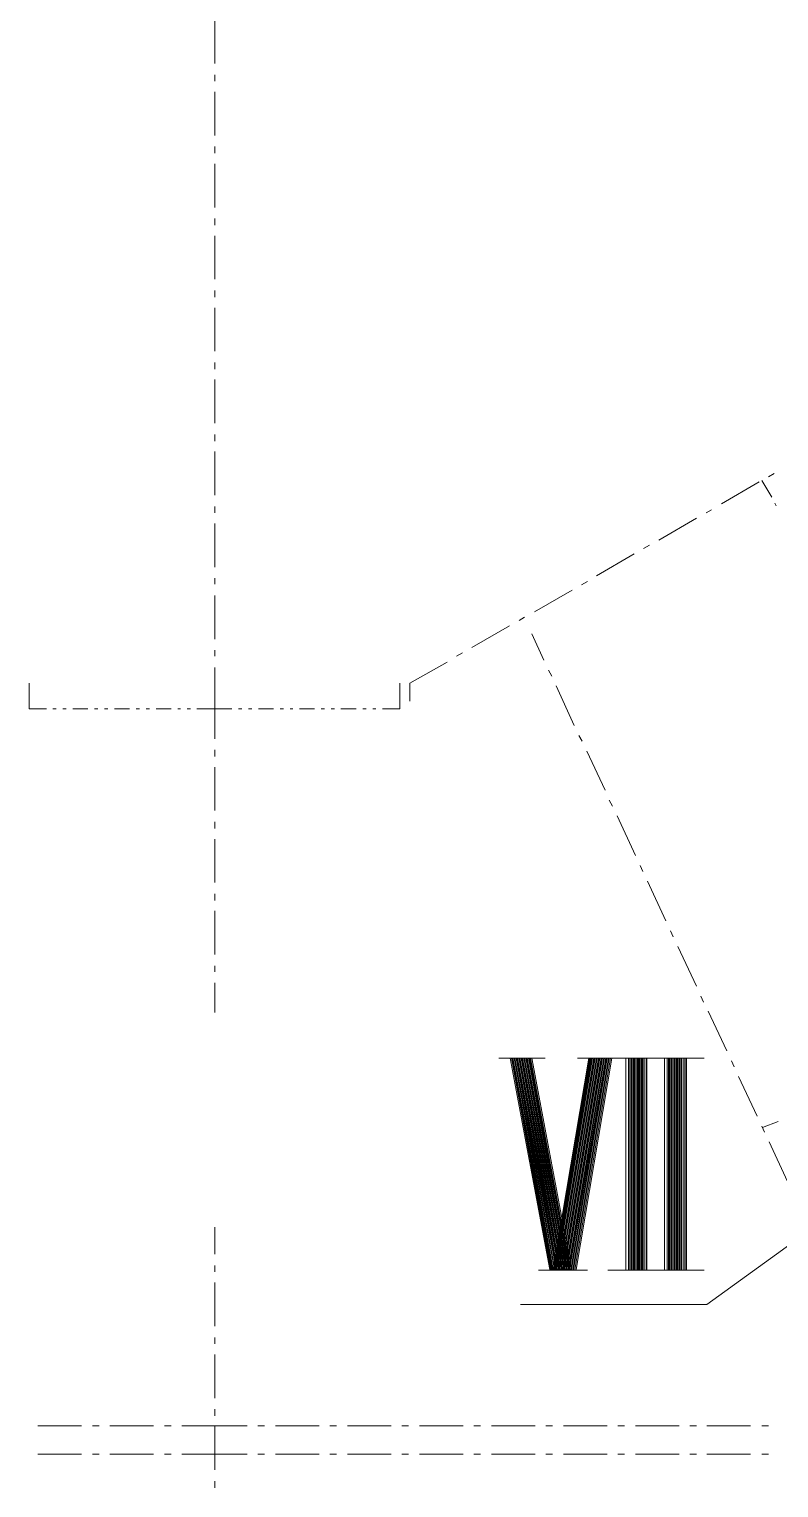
# Model space of a CAD drawing. Header units: millimetres. Extents: x 0 to 588, y 0 to 874.
# Drawn here: x 120.97 to 144.99, y 179.22 to 226 of the extents above; entities that cross this region are included whole.
import ezdxf

# ---------------------------------------------------------------- set-up
doc = ezdxf.new("R2010")
doc.units = ezdxf.units.MM
doc.layers.get('0').update_dxf_attribs({"lineweight": 18})

msp = doc.modelspace()

# ---------------------------------------------------------------- linework, layer by layer
at = {"color": 0, "lineweight": 0}
for points in [[(126.915, 224.896), (126.915, 226.293)], [(126.915, 224.324), (126.915, 224.536)], [(126.915, 222.589), (126.915, 223.986)], [(126.915, 222.017), (126.915, 222.229)], [(126.915, 220.281), (126.915, 221.679)], [(126.915, 219.71), (126.915, 219.922)], [(126.915, 217.974), (126.915, 219.371)], [(126.915, 217.403), (126.915, 217.614)], [(126.915, 215.667), (126.915, 217.064)], [(126.915, 215.096), (126.915, 215.307)], [(126.915, 213.36), (126.915, 214.757)], [(126.915, 212.788), (126.915, 213)], [(126.915, 211.053), (126.915, 212.45)], [(143.15, 210.778), (144.357, 211.476)], [(144.441, 211.518), (144.759, 210.989)], [(144.653, 211.645), (144.844, 211.751)], [(126.915, 210.481), (126.915, 210.693)], [(142.663, 210.481), (142.833, 210.587)], [(144.865, 210.799), (144.907, 210.714)], [(126.915, 208.746), (126.915, 210.143)], [(141.139, 209.613), (142.346, 210.312)], [(139.15, 208.47), (140.356, 209.169)], [(140.653, 209.338), (140.843, 209.444)], [(126.915, 208.195), (126.915, 208.386)], [(138.663, 208.174), (138.853, 208.28)], [(126.915, 206.439), (126.915, 207.835)], [(137.16, 207.306), (138.367, 208.005)], [(135.149, 206.163), (136.356, 206.862)], [(136.673, 207.031), (136.843, 207.137)], [(137.075, 206.608), (137.456, 205.761)], [(126.915, 205.888), (126.915, 206.079)], [(134.662, 205.888), (134.853, 205.994)], [(126.915, 204.195), (126.915, 205.528)], [(133.16, 205.02), (134.366, 205.698)], [(137.605, 205.444), (137.71, 205.253)], [(120.968, 204.195), (120.968, 205.02)], [(132.842, 204.195), (132.842, 205.02)], [(133.16, 204.449), (133.16, 205.02)], [(137.858, 204.936), (138.43, 203.666)], [(121.518, 204.195), (120.968, 204.195)], [(121.835, 204.195), (121.73, 204.195)], [(122.153, 204.195), (122.047, 204.195)], [(122.851, 204.195), (122.365, 204.195)], [(123.169, 204.195), (123.063, 204.195)], [(123.486, 204.195), (123.38, 204.195)], [(124.185, 204.195), (123.698, 204.195)], [(124.502, 204.195), (124.397, 204.195)], [(124.82, 204.195), (124.714, 204.195)], [(125.518, 204.195), (125.031, 204.195)], [(125.815, 204.195), (125.73, 204.195)], [(126.132, 204.195), (126.026, 204.195)], [(126.915, 204.195), (126.344, 204.195)], [(126.915, 204.195), (127.466, 204.195)], [(126.915, 203.242), (126.915, 204.195)], [(127.677, 204.195), (127.783, 204.195)], [(127.995, 204.195), (128.101, 204.195)], [(128.312, 204.195), (128.799, 204.195)], [(129.011, 204.195), (129.117, 204.195)], [(129.328, 204.195), (129.413, 204.195)], [(129.625, 204.195), (130.112, 204.195)], [(130.323, 204.195), (130.429, 204.195)], [(130.641, 204.195), (130.746, 204.195)], [(130.958, 204.195), (131.445, 204.195)], [(131.657, 204.195), (131.762, 204.195)], [(131.974, 204.195), (132.08, 204.195)], [(132.292, 204.195), (132.842, 204.195)], [(138.578, 203.348), (138.684, 203.158)], [(126.915, 202.671), (126.915, 202.882)], [(138.832, 202.84), (139.425, 201.591)], [(126.915, 200.935), (126.915, 202.332)], [(139.552, 201.274), (139.658, 201.083)], [(139.806, 200.766), (140.399, 199.496)], [(126.915, 200.364), (126.915, 200.575)], [(126.915, 198.628), (126.915, 200.025)], [(140.547, 199.178), (140.631, 198.988)], [(140.78, 198.67), (141.372, 197.4)], [(126.915, 198.056), (126.915, 198.268)], [(126.915, 196.321), (126.915, 197.718)], [(141.52, 197.083), (141.605, 196.892)], [(159.046, 196.935), (142.685, 185.102), (136.715, 185.102)], [(141.753, 196.575), (142.346, 195.305)], [(126.915, 195.77), (126.915, 195.961)], [(126.915, 194.458), (126.915, 195.411)], [(142.494, 194.987), (142.579, 194.797)], [(142.727, 194.5), (143.32, 193.231)], [(136.017, 192.998), (137.499, 192.998)], [(136.377, 192.998), (137.647, 186.224)], [(136.419, 192.998), (137.668, 186.224)], [(136.44, 192.998), (137.689, 186.224)], [(136.44, 192.998), (137.71, 186.224)], [(136.462, 192.998), (137.732, 186.224)], [(136.504, 192.998), (137.753, 186.224)], [(136.504, 192.998), (137.753, 186.224)], [(136.525, 192.998), (137.795, 186.224)], [(136.567, 192.998), (137.816, 186.224)], [(136.589, 192.998), (137.858, 186.224)], [(136.589, 192.998), (137.858, 186.224)], [(136.61, 192.998), (137.88, 186.224)], [(136.61, 192.998), (137.88, 186.224)], [(136.652, 192.998), (137.901, 186.224)], [(136.652, 192.998), (137.901, 186.224)], [(136.652, 192.998), (137.901, 186.224)], [(136.673, 192.998), (137.943, 186.224)], [(136.673, 192.998), (137.943, 186.224)], [(136.694, 192.998), (137.964, 186.224)], [(136.694, 192.998), (137.964, 186.224)], [(136.737, 192.998), (137.986, 186.224)], [(136.737, 192.998), (137.986, 186.224)], [(136.758, 192.998), (138.028, 186.224)], [(136.758, 192.998), (138.028, 186.224)], [(136.758, 192.998), (138.028, 186.224)], [(136.779, 192.998), (138.049, 186.224)], [(136.779, 192.998), (138.049, 186.224)], [(136.821, 192.998), (138.07, 186.224)], [(136.821, 192.998), (138.07, 186.224)], [(136.843, 192.998), (138.113, 186.224)], [(136.885, 192.998), (138.134, 186.224)], [(136.906, 192.998), (138.176, 186.224)], [(136.906, 192.998), (138.176, 186.224)], [(136.927, 192.998), (138.197, 186.224)], [(136.927, 192.998), (138.197, 186.224)], [(136.991, 192.998), (138.261, 186.224)], [(137.012, 192.998), (138.282, 186.224)], [(137.033, 192.998), (138.303, 186.224)], [(137.075, 192.998), (138.345, 186.224)], [(138.896, 192.998), (137.753, 186.224)], [(138.917, 192.998), (137.774, 186.224)], [(138.938, 192.998), (137.795, 186.224)], [(138.938, 192.998), (137.795, 186.224)], [(138.959, 192.998), (137.816, 186.224)], [(138.98, 192.998), (137.837, 186.224)], [(139.001, 192.998), (137.858, 186.224)], [(139.023, 192.998), (137.88, 186.224)], [(139.086, 192.998), (137.943, 186.224)], [(139.086, 192.998), (137.943, 186.224)], [(139.107, 192.998), (137.964, 186.224)], [(139.107, 192.998), (137.964, 186.224)], [(139.15, 192.998), (138.007, 186.224)], [(139.171, 192.998), (138.028, 186.224)], [(139.213, 192.998), (138.07, 186.224)], [(139.213, 192.998), (138.07, 186.224)], [(139.234, 192.998), (138.091, 186.224)], [(139.234, 192.998), (138.091, 186.224)], [(139.256, 192.998), (138.113, 186.224)], [(139.256, 192.998), (138.113, 186.224)], [(139.256, 192.998), (138.113, 186.224)], [(139.298, 192.998), (138.155, 186.224)], [(139.298, 192.998), (138.155, 186.224)], [(139.319, 192.998), (138.176, 186.224)], [(139.319, 192.998), (138.176, 186.224)], [(139.34, 192.998), (138.197, 186.224)], [(139.34, 192.998), (138.197, 186.224)], [(139.382, 192.998), (138.239, 186.224)], [(139.382, 192.998), (138.239, 186.224)], [(139.382, 192.998), (138.239, 186.224)], [(139.404, 192.998), (138.261, 186.224)], [(139.404, 192.998), (138.261, 186.224)], [(139.446, 192.998), (138.282, 186.224)], [(139.446, 192.998), (138.282, 186.224)], [(139.467, 192.998), (138.324, 186.224)], [(139.488, 192.998), (138.345, 186.224)], [(139.531, 192.998), (138.388, 186.224)], [(139.531, 192.998), (138.388, 186.224)], [(139.552, 192.998), (138.409, 186.224)], [(139.594, 192.998), (138.451, 186.224)], [(139.637, 192.998), (138.494, 186.224)], [(138.536, 192.998), (140.081, 192.998)], [(139.51, 192.998), (140.801, 192.998)], [(139.594, 192.998), (140.864, 192.998)], [(139.615, 192.998), (140.906, 192.998)], [(139.658, 192.998), (140.949, 192.998)], [(139.7, 192.998), (140.991, 192.998)], [(139.785, 192.998), (141.076, 192.998)], [(139.848, 192.998), (141.118, 192.998)], [(139.891, 192.998), (141.161, 192.998)], [(139.912, 192.998), (141.182, 192.998)], [(139.954, 192.998), (141.245, 192.998)], [(140.018, 192.998), (141.309, 192.998)], [(140.06, 192.998), (141.33, 192.998)], [(140.081, 192.998), (140.081, 186.203)], [(140.166, 192.998), (140.166, 186.203)], [(140.187, 192.998), (140.187, 186.203)], [(140.229, 192.998), (140.229, 186.203)], [(140.229, 186.203), (140.229, 192.998)], [(140.272, 192.998), (140.272, 186.203)], [(140.293, 186.203), (140.293, 192.998)], [(140.335, 186.203), (140.335, 192.998)], [(140.356, 192.998), (140.356, 186.203)], [(140.377, 186.203), (140.377, 192.998)], [(140.42, 186.203), (140.42, 192.998)], [(140.42, 192.998), (140.42, 186.203)], [(140.462, 192.998), (140.462, 186.203)], [(140.483, 192.998), (140.483, 186.203)], [(140.504, 186.203), (140.504, 192.998)], [(140.525, 192.998), (140.525, 186.203)], [(140.547, 186.203), (140.547, 192.998)], [(140.589, 192.998), (140.589, 186.203)], [(140.589, 186.203), (140.589, 192.998)], [(140.61, 186.203), (140.61, 192.998)], [(140.631, 192.998), (140.631, 186.203)], [(140.674, 186.203), (140.674, 192.998)], [(140.737, 186.203), (140.737, 192.998)], [(140.758, 186.203), (140.758, 192.998)], [(140.758, 192.998), (142.049, 192.998)], [(140.843, 192.998), (142.134, 192.998)], [(140.885, 192.998), (142.177, 192.998)], [(140.928, 192.998), (142.219, 192.998)], [(140.97, 192.998), (142.24, 192.998)], [(141.034, 192.998), (142.325, 192.998)], [(141.097, 192.998), (142.388, 192.998)], [(141.139, 192.998), (142.43, 192.998)], [(141.161, 192.998), (142.452, 192.998)], [(141.224, 192.998), (142.515, 192.998)], [(141.287, 192.998), (142.558, 192.998)], [(141.309, 192.998), (142.6, 192.998)], [(141.33, 192.998), (141.33, 186.203)], [(141.415, 192.998), (141.415, 186.203)], [(141.457, 192.998), (141.457, 186.203)], [(141.478, 186.203), (141.478, 192.998)], [(141.499, 192.998), (141.499, 186.203)], [(141.542, 192.998), (141.542, 186.203)], [(141.563, 186.203), (141.563, 192.998)], [(141.605, 192.998), (141.605, 186.203)], [(141.605, 186.203), (141.605, 192.998)], [(141.647, 186.203), (141.647, 192.998)], [(141.668, 192.998), (141.668, 186.203)], [(141.668, 186.203), (141.668, 192.998)], [(141.711, 192.998), (141.711, 186.203)], [(141.732, 192.998), (141.732, 186.203)], [(141.753, 186.203), (141.753, 192.998)], [(141.796, 192.998), (141.796, 186.203)], [(141.817, 186.203), (141.817, 192.998)], [(141.859, 186.203), (141.859, 192.998)], [(141.859, 192.998), (141.859, 186.203)], [(141.88, 192.998), (141.88, 186.203)], [(141.88, 186.203), (141.88, 192.998)], [(141.944, 186.203), (141.944, 192.998)], [(141.986, 186.203), (141.986, 192.998)], [(142.028, 186.203), (142.028, 192.998)], [(143.468, 192.913), (143.552, 192.722)], [(143.701, 192.405), (144.293, 191.135)], [(144.463, 190.775), (144.97, 190.966)], [(144.441, 190.817), (144.526, 190.627)], [(144.674, 190.31), (145.267, 189.04)], [(126.915, 186.711), (126.915, 187.579)], [(126.915, 186.14), (126.915, 186.351)], [(137.287, 186.203), (138.853, 186.203)], [(139.51, 186.203), (140.801, 186.203)], [(139.594, 186.203), (140.864, 186.203)], [(139.615, 186.203), (140.906, 186.203)], [(139.658, 186.203), (140.949, 186.203)], [(139.7, 186.203), (140.991, 186.203)], [(139.785, 186.203), (141.076, 186.203)], [(139.848, 186.203), (141.118, 186.203)], [(139.891, 186.203), (141.161, 186.203)], [(139.912, 186.203), (141.182, 186.203)], [(139.954, 186.203), (141.245, 186.203)], [(140.018, 186.203), (141.309, 186.203)], [(140.06, 186.203), (141.33, 186.203)], [(140.758, 186.203), (142.049, 186.203)], [(140.843, 186.203), (142.134, 186.203)], [(140.885, 186.203), (142.177, 186.203)], [(140.928, 186.203), (142.219, 186.203)], [(140.97, 186.203), (142.24, 186.203)], [(141.034, 186.203), (142.325, 186.203)], [(141.097, 186.203), (142.388, 186.203)], [(141.139, 186.203), (142.43, 186.203)], [(141.161, 186.203), (142.452, 186.203)], [(141.224, 186.203), (142.515, 186.203)], [(141.287, 186.203), (142.558, 186.203)], [(141.309, 186.203), (142.6, 186.203)], [(126.915, 184.404), (126.915, 185.801)], [(126.915, 183.833), (126.915, 184.044)], [(126.915, 182.097), (126.915, 183.494)], [(126.915, 181.525), (126.915, 181.737)], [(121.243, 181.208), (122.64, 181.208)], [(122.999, 181.208), (123.211, 181.208)], [(123.55, 181.208), (124.947, 181.208)], [(125.307, 181.208), (125.518, 181.208)], [(125.857, 181.208), (126.915, 181.208)], [(127.953, 181.208), (126.915, 181.208)], [(126.915, 179.79), (126.915, 181.187)], [(128.503, 181.208), (128.291, 181.208)], [(130.26, 181.208), (128.863, 181.208)], [(130.81, 181.208), (130.598, 181.208)], [(132.567, 181.208), (131.17, 181.208)], [(133.117, 181.208), (132.905, 181.208)], [(134.874, 181.208), (133.477, 181.208)], [(135.424, 181.208), (135.213, 181.208)], [(137.181, 181.208), (135.784, 181.208)], [(137.732, 181.208), (137.52, 181.208)], [(139.488, 181.208), (138.091, 181.208)], [(140.039, 181.208), (139.827, 181.208)], [(141.796, 181.208), (140.399, 181.208)], [(142.346, 181.208), (142.134, 181.208)], [(144.082, 181.208), (142.685, 181.208)], [(144.653, 181.208), (144.441, 181.208)], [(121.243, 180.298), (122.64, 180.298)], [(122.999, 180.298), (123.211, 180.298)], [(123.55, 180.298), (124.947, 180.298)], [(125.307, 180.298), (125.518, 180.298)], [(125.857, 180.298), (126.915, 180.298)], [(127.953, 180.298), (126.915, 180.298)], [(128.503, 180.298), (128.291, 180.298)], [(130.26, 180.298), (128.863, 180.298)], [(130.81, 180.298), (130.598, 180.298)], [(132.567, 180.298), (131.17, 180.298)], [(133.117, 180.298), (132.905, 180.298)], [(134.874, 180.298), (133.477, 180.298)], [(135.424, 180.298), (135.213, 180.298)], [(137.181, 180.298), (135.784, 180.298)], [(137.732, 180.298), (137.52, 180.298)], [(139.488, 180.298), (138.091, 180.298)], [(140.039, 180.298), (139.827, 180.298)], [(141.796, 180.298), (140.399, 180.298)], [(142.346, 180.298), (142.134, 180.298)], [(144.082, 180.298), (142.685, 180.298)], [(144.653, 180.298), (144.441, 180.298)], [(126.915, 179.218), (126.915, 179.43)]]:
    msp.add_lwpolyline(points, dxfattribs=at)
for points in [[(136.97, 192.998), (138.218, 186.224)], [(139.065, 192.998), (137.922, 186.224)]]:
    msp.add_lwpolyline(points, close=True, dxfattribs=at)

doc.saveas('drawing.dxf')
